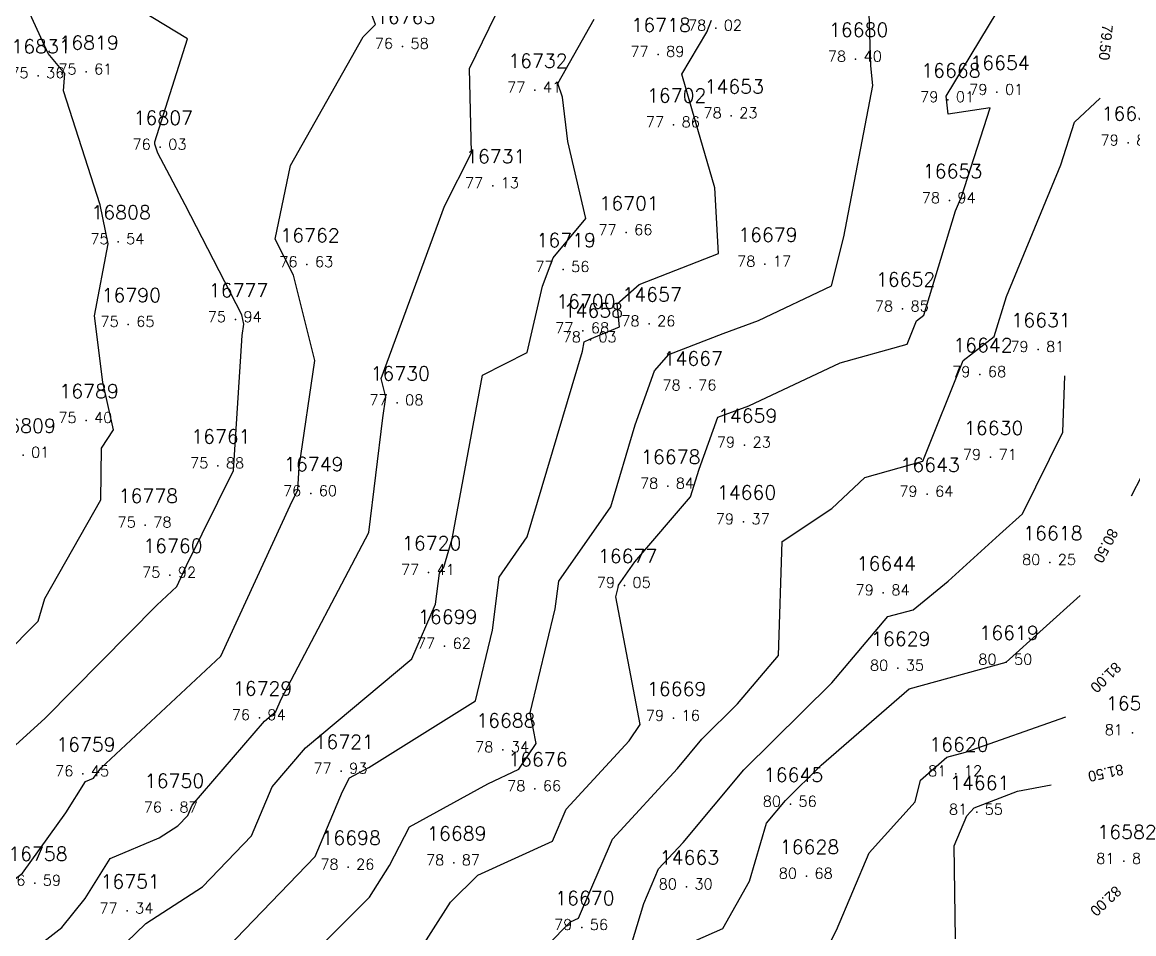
# Model space of a CAD drawing. Header units: millimetres. Extents: x 1412565 to 1412813, y 4931476 to 4931699.
# Drawn here: x 1412607.69 to 1412628.52, y 4931490.68 to 4931507.76 of the extents above; entities that cross this region are included whole.
import ezdxf
from ezdxf.enums import TextEntityAlignment as Align

# ---------------------------------------------------------------- set-up
doc = ezdxf.new("R2010")
doc.units = ezdxf.units.MM
for name, color, linetype in [('CIVIL', 50, 'Continuous'), ('CIVIL-DRAW', 80, 'Continuous'), ('CIVIL-NONAME', 130, 'Continuous'), ('CIVIL-TEXT', 240, 'Continuous'), ('CIVIL-Z', 50, 'Continuous'), ('Tcontours0', 7, 'Continuous'), ('Tcontours1', 7, 'Continuous'), ('Tcontours2', 7, 'Continuous')]:
    doc.layers.add(name, color=color, linetype=linetype)
doc.styles.add('CIVILCADMAIN', font='TXT.SHX')
doc.styles.add('MAVAT_HebTXT', font='hebtxt.shx')
doc.styles.get("Standard").update_dxf_attribs({"font": 'arial.ttf'})

# ---------------------------------------------------------------- blocks, each defined once
blk = doc.blocks.new('CIVIL-ZZ')
at = {"layer": 'CIVIL-DRAW'}
blk.add_point((0, 0), dxfattribs=at)
at = {"layer": 'CIVIL-NONAME'}
blk.add_attdef('NAME', text='', height=1.8, dxfattribs=at).set_placement((0, 2.1), align=Align.CENTER)
at = {"layer": 'CIVIL-TEXT', "flags": 8}
blk.add_attdef('TEXT', text='', height=2, dxfattribs=at).set_placement((0.2, -3.3), align=Align.CENTER)
at = {"layer": 'CIVIL-Z'}
blk.add_attdef('Z1', text='', height=1.6, dxfattribs=at).set_placement((-0.75, -0.225), align=Align.RIGHT)
blk.add_attdef('Z2', (0.75, -0.225), '', height=1.6, dxfattribs=at)

msp = doc.modelspace()

# ---------------------------------------------------------------- linework, layer by layer
at = {"layer": 'Tcontours0', "elevation": 80}
msp.add_lwpolyline([(1412619.049, 4931490.284), (1412619.345, 4931491.252), (1412619.62, 4931491.897), (1412620.077, 4931492.392), (1412621.214, 4931493.754), (1412622.865, 4931495.384), (1412623.915, 4931496.628), (1412624.388, 4931496.755), (1412625.048, 4931497.292), (1412626.007, 4931498.165), (1412626.436, 4931498.552), (1412627.195, 4931500.079), (1412627.234, 4931501.137)], dxfattribs=at)
at = {"layer": 'Tcontours1'}
for points, elevation in [([(1412607.078, 4931493.781), (1412608.126, 4931494.723), (1412610.214, 4931496.838), (1412610.592, 4931497.191), (1412610.771, 4931497.58), (1412611.65, 4931499.363), (1412611.818, 4931501.894), (1412611.849, 4931502.108), (1412611.807, 4931502.28), (1412610.75, 4931504.343), (1412610.232, 4931505.312), (1412610.177, 4931505.48), (1412610.181, 4931505.521), (1412610.789, 4931507.452), (1412608.871, 4931508.618)], 76), ([(1412615.036, 4931490.206), (1412615.719, 4931491.273), (1412616.232, 4931491.782), (1412617.632, 4931492.418), (1412617.889, 4931493.019), (1412619.068, 4931494.298), (1412619.276, 4931494.605), (1412618.819, 4931496.993), (1412618.862, 4931497.17), (1412618.868, 4931497.217), (1412619.173, 4931497.653), (1412620.219, 4931498.868), (1412620.381, 4931499.386), (1412620.731, 4931500.364), (1412621.312, 4931500.576), (1412623.022, 4931501.383), (1412624.277, 4931501.731), (1412624.452, 4931502.168), (1412624.587, 4931502.271), (1412625.184, 4931504.228), (1412625.293, 4931504.492), (1412625.833, 4931506.16), (1412625.044, 4931506.04), (1412625.012, 4931506.322), (1412625.01, 4931506.375), (1412626.269, 4931508.47)], 79), ([(1412607.457, 4931490.039), (1412608.438, 4931490.801), (1412608.876, 4931491.346), (1412609.343, 4931492.092), (1412610.26, 4931492.477), (1412610.61, 4931492.703), (1412610.8, 4931492.9), (1412610.88, 4931493.09), (1412612.233, 4931494.669), (1412612.446, 4931494.848), (1412612.545, 4931495.077), (1412614.191, 4931498.199), (1412614.45, 4931500.347), (1412614.507, 4931500.739), (1412614.42, 4931501.09), (1412615.605, 4931504.315), (1412616.111, 4931505.317), (1412616.075, 4931506.895), (1412616.688, 4931508.15)], 77), ([(1412611.536, 4931490.419), (1412613.181, 4931492.13), (1412613.698, 4931493.348), (1412613.827, 4931493.602), (1412614.187, 4931493.798), (1412616.185, 4931495.046), (1412616.506, 4931496.373), (1412616.63, 4931497.364), (1412617.158, 4931498.118), (1412618.193, 4931501.599), (1412618.226, 4931501.773), (1412618.328, 4931501.825), (1412618.884, 4931502.052), (1412618.842, 4931502.489), (1412619.254, 4931502.851), (1412620.743, 4931503.427), (1412620.672, 4931504.661), (1412620.309, 4931505.904), (1412620.053, 4931506.788), (1412620.524, 4931507.575), (1412620.608, 4931507.799)], 78), ([(1412622.497, 4931489.867), (1412622.953, 4931490.748), (1412623.563, 4931492.201), (1412624.426, 4931493.156), (1412624.526, 4931493.558), (1412625.02, 4931493.989), (1412625.372, 4931494.085), (1412627.25, 4931494.749)], 81)]:
    msp.add_lwpolyline(points, dxfattribs=dict(at, elevation=elevation))
at = {"layer": 'Tcontours2'}
for points, elevation in [([(1412607.345, 4931495.882), (1412607.992, 4931496.538), (1412608.118, 4931496.966), (1412609.167, 4931498.816), (1412609.182, 4931499.784), (1412609.405, 4931500.123), (1412609.206, 4931501.02), (1412609.048, 4931502.259), (1412609.306, 4931503.609), (1412609.157, 4931504.341), (1412608.469, 4931506.48), (1412608.494, 4931506.799), (1412608.177, 4931507.174), (1412606.941, 4931509.867)], 75.5), ([(1412612.434, 4931489.595), (1412614.201, 4931491.371), (1412614.579, 4931491.961), (1412614.949, 4931492.687), (1412616.422, 4931493.49), (1412617, 4931493.765), (1412617.324, 4931494.245), (1412617.214, 4931494.824), (1412617.684, 4931496.772), (1412617.749, 4931497.29), (1412618.725, 4931498.685), (1412619.181, 4931500.22), (1412619.544, 4931501.231), (1412619.81, 4931501.534), (1412620.827, 4931501.932), (1412621.492, 4931502.175), (1412622.862, 4931502.822), (1412623.093, 4931503.74), (1412623.636, 4931506.579), (1412623.594, 4931506.945), (1412623.519, 4931509.334)], 78.5), ([(1412606.414, 4931490.829), (1412607.7, 4931491.818), (1412608.509, 4931492.948), (1412608.877, 4931493.536), (1412609.028, 4931493.599), (1412609.168, 4931493.787), (1412611.415, 4931495.882), (1412612.712, 4931498.705), (1412612.858, 4931499.002), (1412612.886, 4931499.424), (1412613.178, 4931501.424), (1412612.778, 4931503.026), (1412612.434, 4931503.697), (1412612.723, 4931505.075), (1412614.086, 4931507.487), (1412614.316, 4931507.718), (1412614.236, 4931507.923)], 76.5), ([(1412606.558, 4931486.603), (1412607.773, 4931488.264), (1412608.604, 4931489.437), (1412609.057, 4931489.79), (1412609.641, 4931490.516), (1412610.009, 4931490.874), (1412611.073, 4931491.561), (1412611.99, 4931492.515), (1412612.38, 4931493.434), (1412613.005, 4931494.164), (1412614.998, 4931495.834), (1412615.439, 4931496.859), (1412615.511, 4931497.437), (1412615.592, 4931497.552), (1412615.75, 4931498.083), (1412616.32, 4931501.152), (1412617.156, 4931501.575), (1412617.441, 4931502.818), (1412617.646, 4931503.349), (1412618.255, 4931504.086), (1412617.916, 4931505.529), (1412617.82, 4931506.36), (1412617.733, 4931506.616), (1412618.414, 4931507.82)], 77.5), ([(1412617.528, 4931490.465), (1412617.971, 4931490.905), (1412618.121, 4931490.973), (1412618.755, 4931492.458), (1412619.972, 4931493.778), (1412620.432, 4931494.329), (1412621.1, 4931494.989), (1412621.865, 4931495.895), (1412621.935, 4931498.032), (1412622.866, 4931498.65), (1412623.482, 4931499.234), (1412624.568, 4931499.535), (1412625.326, 4931501.427), (1412625.91, 4931501.875), (1412626.139, 4931502.624), (1412627.154, 4931505.092), (1412627.412, 4931505.889), (1412627.894, 4931506.339)], 79.5), ([(1412628.481, 4931498.886), (1412629.256, 4931500.389)], 80.5), ([(1412620.297, 4931490.55), (1412620.826, 4931490.784), (1412621.324, 4931491.665), (1412621.64, 4931492.752), (1412621.996, 4931493.179), (1412622.664, 4931493.839), (1412624.312, 4931495.274), (1412626.13, 4931495.77), (1412627.519, 4931497.02)], 80.5), ([(1412625.185, 4931490.586), (1412625.16, 4931492.328), (1412625.397, 4931492.891), (1412625.535, 4931493.044), (1412626.348, 4931493.352), (1412626.974, 4931493.472)], 81.5)]:
    msp.add_lwpolyline(points, dxfattribs=dict(at, elevation=elevation))

# ---------------------------------------------------------------- block references
at = {"layer": 'CIVIL'}
ref = msp.add_blockref('CIVIL-ZZ', (1412620.69, 4931507.65, 78.02), dxfattribs=dict(at, xscale=0.2, yscale=0.2))
ref.add_attrib('Z2', '02', (1412620.84, 4931507.605), dxfattribs={"layer": 'CIVIL-Z', "height": 0.2, "style": 'CIVILCADMAIN'})
ref.add_attrib('Z1', '78', (1412620.17, 4931507.605), dxfattribs={"layer": 'CIVIL-Z', "height": 0.2, "style": 'CIVILCADMAIN'})
ref.add_attrib('NAME', '16703', (1412620.19, 4931508.07), dxfattribs={"layer": 'CIVIL-NONAME', "height": 0.26, "style": 'CIVILCADMAIN'})
ref = msp.add_blockref('CIVIL-ZZ', (1412614.82, 4931507.31, 76.58), dxfattribs=dict(at, xscale=0.2, yscale=0.2))
ref.add_attrib('Z2', '58', (1412614.97, 4931507.265), dxfattribs={"layer": 'CIVIL-Z', "height": 0.2, "style": 'CIVILCADMAIN'})
ref.add_attrib('Z1', '76', (1412614.3, 4931507.265), dxfattribs={"layer": 'CIVIL-Z', "height": 0.2, "style": 'CIVILCADMAIN'})
ref.add_attrib('NAME', '16763', (1412614.32, 4931507.73), dxfattribs={"layer": 'CIVIL-NONAME', "height": 0.26, "style": 'CIVILCADMAIN'})
ref = msp.add_blockref('CIVIL-ZZ', (1412619.61, 4931507.16, 77.89), dxfattribs=dict(at, xscale=0.2, yscale=0.2))
ref.add_attrib('Z2', '89', (1412619.76, 4931507.115), dxfattribs={"layer": 'CIVIL-Z', "height": 0.2, "style": 'CIVILCADMAIN'})
ref.add_attrib('Z1', '77', (1412619.09, 4931507.115), dxfattribs={"layer": 'CIVIL-Z', "height": 0.2, "style": 'CIVILCADMAIN'})
ref.add_attrib('NAME', '16718', (1412619.11, 4931507.58), dxfattribs={"layer": 'CIVIL-NONAME', "height": 0.26, "style": 'CIVILCADMAIN'})
ref = msp.add_blockref('CIVIL-ZZ', (1412623.31, 4931507.07, 78.4), dxfattribs=dict(at, xscale=0.2, yscale=0.2))
ref.add_attrib('Z2', '40', (1412623.46, 4931507.025), dxfattribs={"layer": 'CIVIL-Z', "height": 0.2, "style": 'CIVILCADMAIN'})
ref.add_attrib('Z1', '78', (1412622.79, 4931507.025), dxfattribs={"layer": 'CIVIL-Z', "height": 0.2, "style": 'CIVILCADMAIN'})
ref.add_attrib('NAME', '16680', (1412622.81, 4931507.49), dxfattribs={"layer": 'CIVIL-NONAME', "height": 0.26, "style": 'CIVILCADMAIN'})
ref = msp.add_blockref('CIVIL-ZZ', (1412608.89, 4931506.83, 75.61), dxfattribs=dict(at, xscale=0.2, yscale=0.2))
ref.add_attrib('Z2', '61', (1412609.04, 4931506.785), dxfattribs={"layer": 'CIVIL-Z', "height": 0.2, "style": 'CIVILCADMAIN'})
ref.add_attrib('Z1', '75', (1412608.37, 4931506.785), dxfattribs={"layer": 'CIVIL-Z', "height": 0.2, "style": 'CIVILCADMAIN'})
ref.add_attrib('NAME', '16819', (1412608.39, 4931507.25), dxfattribs={"layer": 'CIVIL-NONAME', "height": 0.26, "style": 'CIVILCADMAIN'})
ref = msp.add_blockref('CIVIL-ZZ', (1412607.99, 4931506.76, 75.36), dxfattribs=dict(at, xscale=0.2, yscale=0.2))
ref.add_attrib('Z2', '36', (1412608.14, 4931506.715), dxfattribs={"layer": 'CIVIL-Z', "height": 0.2, "style": 'CIVILCADMAIN'})
ref.add_attrib('Z1', '75', (1412607.47, 4931506.715), dxfattribs={"layer": 'CIVIL-Z', "height": 0.2, "style": 'CIVILCADMAIN'})
ref.add_attrib('NAME', '16831', (1412607.49, 4931507.18), dxfattribs={"layer": 'CIVIL-NONAME', "height": 0.26, "style": 'CIVILCADMAIN'})
ref = msp.add_blockref('CIVIL-ZZ', (1412617.3, 4931506.49, 77.41), dxfattribs=dict(at, xscale=0.2, yscale=0.2))
ref.add_attrib('Z2', '41', (1412617.45, 4931506.445), dxfattribs={"layer": 'CIVIL-Z', "height": 0.2, "style": 'CIVILCADMAIN'})
ref.add_attrib('Z1', '77', (1412616.78, 4931506.445), dxfattribs={"layer": 'CIVIL-Z', "height": 0.2, "style": 'CIVILCADMAIN'})
ref.add_attrib('NAME', '16732', (1412616.8, 4931506.91), dxfattribs={"layer": 'CIVIL-NONAME', "height": 0.26, "style": 'CIVILCADMAIN'})
ref = msp.add_blockref('CIVIL-ZZ', (1412625.96, 4931506.45, 79.01), dxfattribs=dict(at, xscale=0.2, yscale=0.2))
ref.add_attrib('Z2', '01', (1412626.11, 4931506.405), dxfattribs={"layer": 'CIVIL-Z', "height": 0.2, "style": 'CIVILCADMAIN'})
ref.add_attrib('Z1', '79', (1412625.44, 4931506.405), dxfattribs={"layer": 'CIVIL-Z', "height": 0.2, "style": 'CIVILCADMAIN'})
ref.add_attrib('NAME', '16654', (1412625.46, 4931506.87), dxfattribs={"layer": 'CIVIL-NONAME', "height": 0.26, "style": 'CIVILCADMAIN'})
ref = msp.add_blockref('CIVIL-ZZ', (1412625.04, 4931506.31, 79.01), dxfattribs=dict(at, xscale=0.2, yscale=0.2))
ref.add_attrib('Z2', '01', (1412625.19, 4931506.265), dxfattribs={"layer": 'CIVIL-Z', "height": 0.2, "style": 'CIVILCADMAIN'})
ref.add_attrib('Z1', '79', (1412624.52, 4931506.265), dxfattribs={"layer": 'CIVIL-Z', "height": 0.2, "style": 'CIVILCADMAIN'})
ref.add_attrib('NAME', '16668', (1412624.54, 4931506.73), dxfattribs={"layer": 'CIVIL-NONAME', "height": 0.26, "style": 'CIVILCADMAIN'})
ref = msp.add_blockref('CIVIL-ZZ', (1412620.98, 4931506.01, 78.23), dxfattribs=dict(at, xscale=0.2, yscale=0.2))
ref.add_attrib('Z2', '23', (1412621.13, 4931505.965), dxfattribs={"layer": 'CIVIL-Z', "height": 0.2, "style": 'CIVILCADMAIN'})
ref.add_attrib('Z1', '78', (1412620.46, 4931505.965), dxfattribs={"layer": 'CIVIL-Z', "height": 0.2, "style": 'CIVILCADMAIN'})
ref.add_attrib('NAME', '14653', (1412620.48, 4931506.43), dxfattribs={"layer": 'CIVIL-NONAME', "height": 0.26, "style": 'CIVILCADMAIN'})
ref = msp.add_blockref('CIVIL-ZZ', (1412619.9, 4931505.84, 77.86), dxfattribs=dict(at, xscale=0.2, yscale=0.2))
ref.add_attrib('Z2', '86', (1412620.05, 4931505.795), dxfattribs={"layer": 'CIVIL-Z', "height": 0.2, "style": 'CIVILCADMAIN'})
ref.add_attrib('Z1', '77', (1412619.38, 4931505.795), dxfattribs={"layer": 'CIVIL-Z', "height": 0.2, "style": 'CIVILCADMAIN'})
ref.add_attrib('NAME', '16702', (1412619.4, 4931506.26), dxfattribs={"layer": 'CIVIL-NONAME', "height": 0.26, "style": 'CIVILCADMAIN'})
ref = msp.add_blockref('CIVIL-ZZ', (1412610.28, 4931505.42, 76.03), dxfattribs=dict(at, xscale=0.2, yscale=0.2))
ref.add_attrib('Z2', '03', (1412610.43, 4931505.375), dxfattribs={"layer": 'CIVIL-Z', "height": 0.2, "style": 'CIVILCADMAIN'})
ref.add_attrib('Z1', '76', (1412609.76, 4931505.375), dxfattribs={"layer": 'CIVIL-Z', "height": 0.2, "style": 'CIVILCADMAIN'})
ref.add_attrib('NAME', '16807', (1412609.78, 4931505.84), dxfattribs={"layer": 'CIVIL-NONAME', "height": 0.26, "style": 'CIVILCADMAIN'})
ref = msp.add_blockref('CIVIL-ZZ', (1412628.42, 4931505.5, 79.84), dxfattribs=dict(at, xscale=0.2, yscale=0.2))
ref.add_attrib('Z2', '84', (1412628.57, 4931505.455), dxfattribs={"layer": 'CIVIL-Z', "height": 0.2, "style": 'CIVILCADMAIN'})
ref.add_attrib('Z1', '79', (1412627.9, 4931505.455), dxfattribs={"layer": 'CIVIL-Z', "height": 0.2, "style": 'CIVILCADMAIN'})
ref.add_attrib('NAME', '16632', (1412627.92, 4931505.92), dxfattribs={"layer": 'CIVIL-NONAME', "height": 0.26, "style": 'CIVILCADMAIN'})
ref = msp.add_blockref('CIVIL-ZZ', (1412616.51, 4931504.7, 77.13), dxfattribs=dict(at, xscale=0.2, yscale=0.2))
ref.add_attrib('Z2', '13', (1412616.66, 4931504.655), dxfattribs={"layer": 'CIVIL-Z', "height": 0.2, "style": 'CIVILCADMAIN'})
ref.add_attrib('Z1', '77', (1412615.99, 4931504.655), dxfattribs={"layer": 'CIVIL-Z', "height": 0.2, "style": 'CIVILCADMAIN'})
ref.add_attrib('NAME', '16731', (1412616.01, 4931505.12), dxfattribs={"layer": 'CIVIL-NONAME', "height": 0.26, "style": 'CIVILCADMAIN'})
ref = msp.add_blockref('CIVIL-ZZ', (1412625.07, 4931504.42, 78.94), dxfattribs=dict(at, xscale=0.2, yscale=0.2))
ref.add_attrib('Z2', '94', (1412625.22, 4931504.375), dxfattribs={"layer": 'CIVIL-Z', "height": 0.2, "style": 'CIVILCADMAIN'})
ref.add_attrib('Z1', '78', (1412624.55, 4931504.375), dxfattribs={"layer": 'CIVIL-Z', "height": 0.2, "style": 'CIVILCADMAIN'})
ref.add_attrib('NAME', '16653', (1412624.57, 4931504.84), dxfattribs={"layer": 'CIVIL-NONAME', "height": 0.26, "style": 'CIVILCADMAIN'})
ref = msp.add_blockref('CIVIL-ZZ', (1412619.01, 4931503.82, 77.66), dxfattribs=dict(at, xscale=0.2, yscale=0.2))
ref.add_attrib('Z2', '66', (1412619.16, 4931503.775), dxfattribs={"layer": 'CIVIL-Z', "height": 0.2, "style": 'CIVILCADMAIN'})
ref.add_attrib('Z1', '77', (1412618.49, 4931503.775), dxfattribs={"layer": 'CIVIL-Z', "height": 0.2, "style": 'CIVILCADMAIN'})
ref.add_attrib('NAME', '16701', (1412618.51, 4931504.24), dxfattribs={"layer": 'CIVIL-NONAME', "height": 0.26, "style": 'CIVILCADMAIN'})
ref = msp.add_blockref('CIVIL-ZZ', (1412609.49, 4931503.65, 75.54), dxfattribs=dict(at, xscale=0.2, yscale=0.2))
ref.add_attrib('Z2', '54', (1412609.64, 4931503.605), dxfattribs={"layer": 'CIVIL-Z', "height": 0.2, "style": 'CIVILCADMAIN'})
ref.add_attrib('Z1', '75', (1412608.97, 4931503.605), dxfattribs={"layer": 'CIVIL-Z', "height": 0.2, "style": 'CIVILCADMAIN'})
ref.add_attrib('NAME', '16808', (1412608.99, 4931504.07), dxfattribs={"layer": 'CIVIL-NONAME', "height": 0.26, "style": 'CIVILCADMAIN'})
ref = msp.add_blockref('CIVIL-ZZ', (1412613.03, 4931503.22, 76.63), dxfattribs=dict(at, xscale=0.2, yscale=0.2))
ref.add_attrib('Z2', '63', (1412613.18, 4931503.175), dxfattribs={"layer": 'CIVIL-Z', "height": 0.2, "style": 'CIVILCADMAIN'})
ref.add_attrib('Z1', '76', (1412612.51, 4931503.175), dxfattribs={"layer": 'CIVIL-Z', "height": 0.2, "style": 'CIVILCADMAIN'})
ref.add_attrib('NAME', '16762', (1412612.53, 4931503.64), dxfattribs={"layer": 'CIVIL-NONAME', "height": 0.26, "style": 'CIVILCADMAIN'})
ref = msp.add_blockref('CIVIL-ZZ', (1412617.83, 4931503.13, 77.56), dxfattribs=dict(at, xscale=0.2, yscale=0.2))
ref.add_attrib('Z2', '56', (1412617.98, 4931503.085), dxfattribs={"layer": 'CIVIL-Z', "height": 0.2, "style": 'CIVILCADMAIN'})
ref.add_attrib('Z1', '77', (1412617.31, 4931503.085), dxfattribs={"layer": 'CIVIL-Z', "height": 0.2, "style": 'CIVILCADMAIN'})
ref.add_attrib('NAME', '16719', (1412617.33, 4931503.55), dxfattribs={"layer": 'CIVIL-NONAME', "height": 0.26, "style": 'CIVILCADMAIN'})
ref = msp.add_blockref('CIVIL-ZZ', (1412621.61, 4931503.23, 78.17), dxfattribs=dict(at, xscale=0.2, yscale=0.2))
ref.add_attrib('Z2', '17', (1412621.76, 4931503.185), dxfattribs={"layer": 'CIVIL-Z', "height": 0.2, "style": 'CIVILCADMAIN'})
ref.add_attrib('Z1', '78', (1412621.09, 4931503.185), dxfattribs={"layer": 'CIVIL-Z', "height": 0.2, "style": 'CIVILCADMAIN'})
ref.add_attrib('NAME', '16679', (1412621.11, 4931503.65), dxfattribs={"layer": 'CIVIL-NONAME', "height": 0.26, "style": 'CIVILCADMAIN'})
ref = msp.add_blockref('CIVIL-ZZ', (1412624.19, 4931502.39, 78.85), dxfattribs=dict(at, xscale=0.2, yscale=0.2))
ref.add_attrib('Z2', '85', (1412624.34, 4931502.345), dxfattribs={"layer": 'CIVIL-Z', "height": 0.2, "style": 'CIVILCADMAIN'})
ref.add_attrib('Z1', '78', (1412623.67, 4931502.345), dxfattribs={"layer": 'CIVIL-Z', "height": 0.2, "style": 'CIVILCADMAIN'})
ref.add_attrib('NAME', '16652', (1412623.69, 4931502.81), dxfattribs={"layer": 'CIVIL-NONAME', "height": 0.26, "style": 'CIVILCADMAIN'})
ref = msp.add_blockref('CIVIL-ZZ', (1412609.68, 4931502.1, 75.65), dxfattribs=dict(at, xscale=0.2, yscale=0.2))
ref.add_attrib('Z2', '65', (1412609.83, 4931502.055), dxfattribs={"layer": 'CIVIL-Z', "height": 0.2, "style": 'CIVILCADMAIN'})
ref.add_attrib('Z1', '75', (1412609.16, 4931502.055), dxfattribs={"layer": 'CIVIL-Z', "height": 0.2, "style": 'CIVILCADMAIN'})
ref.add_attrib('NAME', '16790', (1412609.18, 4931502.52), dxfattribs={"layer": 'CIVIL-NONAME', "height": 0.26, "style": 'CIVILCADMAIN'})
ref = msp.add_blockref('CIVIL-ZZ', (1412611.69, 4931502.19, 75.94), dxfattribs=dict(at, xscale=0.2, yscale=0.2))
ref.add_attrib('Z2', '94', (1412611.84, 4931502.145), dxfattribs={"layer": 'CIVIL-Z', "height": 0.2, "style": 'CIVILCADMAIN'})
ref.add_attrib('Z1', '75', (1412611.17, 4931502.145), dxfattribs={"layer": 'CIVIL-Z', "height": 0.2, "style": 'CIVILCADMAIN'})
ref.add_attrib('NAME', '16777', (1412611.19, 4931502.61), dxfattribs={"layer": 'CIVIL-NONAME', "height": 0.26, "style": 'CIVILCADMAIN'})
ref = msp.add_blockref('CIVIL-ZZ', (1412619.44, 4931502.11, 78.26), dxfattribs=dict(at, xscale=0.2, yscale=0.2))
ref.add_attrib('Z2', '26', (1412619.59, 4931502.065), dxfattribs={"layer": 'CIVIL-Z', "height": 0.2, "style": 'CIVILCADMAIN'})
ref.add_attrib('Z1', '78', (1412618.92, 4931502.065), dxfattribs={"layer": 'CIVIL-Z', "height": 0.2, "style": 'CIVILCADMAIN'})
ref.add_attrib('NAME', '14657', (1412618.94, 4931502.53), dxfattribs={"layer": 'CIVIL-NONAME', "height": 0.26, "style": 'CIVILCADMAIN'})
ref = msp.add_blockref('CIVIL-ZZ', (1412618.2, 4931501.98, 77.68), dxfattribs=dict(at, xscale=0.2, yscale=0.2))
ref.add_attrib('Z2', '68', (1412618.35, 4931501.935), dxfattribs={"layer": 'CIVIL-Z', "height": 0.2, "style": 'CIVILCADMAIN'})
ref.add_attrib('Z1', '77', (1412617.68, 4931501.935), dxfattribs={"layer": 'CIVIL-Z', "height": 0.2, "style": 'CIVILCADMAIN'})
ref.add_attrib('NAME', '16700', (1412617.7, 4931502.4), dxfattribs={"layer": 'CIVIL-NONAME', "height": 0.26, "style": 'CIVILCADMAIN'})
ref = msp.add_blockref('CIVIL-ZZ', (1412618.34, 4931501.81, 78.03), dxfattribs=dict(at, xscale=0.2, yscale=0.2))
ref.add_attrib('Z2', '03', (1412618.49, 4931501.765), dxfattribs={"layer": 'CIVIL-Z', "height": 0.2, "style": 'CIVILCADMAIN'})
ref.add_attrib('Z1', '78', (1412617.82, 4931501.765), dxfattribs={"layer": 'CIVIL-Z', "height": 0.2, "style": 'CIVILCADMAIN'})
ref.add_attrib('NAME', '14658', (1412617.84, 4931502.23), dxfattribs={"layer": 'CIVIL-NONAME', "height": 0.26, "style": 'CIVILCADMAIN'})
ref = msp.add_blockref('CIVIL-ZZ', (1412626.73, 4931501.63, 79.81), dxfattribs=dict(at, xscale=0.2, yscale=0.2))
ref.add_attrib('Z2', '81', (1412626.88, 4931501.585), dxfattribs={"layer": 'CIVIL-Z', "height": 0.2, "style": 'CIVILCADMAIN'})
ref.add_attrib('Z1', '79', (1412626.21, 4931501.585), dxfattribs={"layer": 'CIVIL-Z', "height": 0.2, "style": 'CIVILCADMAIN'})
ref.add_attrib('NAME', '16631', (1412626.23, 4931502.05), dxfattribs={"layer": 'CIVIL-NONAME', "height": 0.26, "style": 'CIVILCADMAIN'})
ref = msp.add_blockref('CIVIL-ZZ', (1412625.64, 4931501.16, 79.68), dxfattribs=dict(at, xscale=0.2, yscale=0.2))
ref.add_attrib('Z2', '68', (1412625.79, 4931501.115), dxfattribs={"layer": 'CIVIL-Z', "height": 0.2, "style": 'CIVILCADMAIN'})
ref.add_attrib('Z1', '79', (1412625.12, 4931501.115), dxfattribs={"layer": 'CIVIL-Z', "height": 0.2, "style": 'CIVILCADMAIN'})
ref.add_attrib('NAME', '16642', (1412625.14, 4931501.58), dxfattribs={"layer": 'CIVIL-NONAME', "height": 0.26, "style": 'CIVILCADMAIN'})
ref = msp.add_blockref('CIVIL-ZZ', (1412620.21, 4931500.91, 78.76), dxfattribs=dict(at, xscale=0.2, yscale=0.2))
ref.add_attrib('Z2', '76', (1412620.36, 4931500.865), dxfattribs={"layer": 'CIVIL-Z', "height": 0.2, "style": 'CIVILCADMAIN'})
ref.add_attrib('Z1', '78', (1412619.69, 4931500.865), dxfattribs={"layer": 'CIVIL-Z', "height": 0.2, "style": 'CIVILCADMAIN'})
ref.add_attrib('NAME', '14667', (1412619.71, 4931501.33), dxfattribs={"layer": 'CIVIL-NONAME', "height": 0.26, "style": 'CIVILCADMAIN'})
ref = msp.add_blockref('CIVIL-ZZ', (1412614.72, 4931500.63, 77.08), dxfattribs=dict(at, xscale=0.2, yscale=0.2))
ref.add_attrib('Z2', '08', (1412614.87, 4931500.585), dxfattribs={"layer": 'CIVIL-Z', "height": 0.2, "style": 'CIVILCADMAIN'})
ref.add_attrib('Z1', '77', (1412614.2, 4931500.585), dxfattribs={"layer": 'CIVIL-Z', "height": 0.2, "style": 'CIVILCADMAIN'})
ref.add_attrib('NAME', '16730', (1412614.22, 4931501.05), dxfattribs={"layer": 'CIVIL-NONAME', "height": 0.26, "style": 'CIVILCADMAIN'})
ref = msp.add_blockref('CIVIL-ZZ', (1412608.89, 4931500.3, 75.4), dxfattribs=dict(at, xscale=0.2, yscale=0.2))
ref.add_attrib('Z2', '40', (1412609.04, 4931500.255), dxfattribs={"layer": 'CIVIL-Z', "height": 0.2, "style": 'CIVILCADMAIN'})
ref.add_attrib('Z1', '75', (1412608.37, 4931500.255), dxfattribs={"layer": 'CIVIL-Z', "height": 0.2, "style": 'CIVILCADMAIN'})
ref.add_attrib('NAME', '16789', (1412608.39, 4931500.72), dxfattribs={"layer": 'CIVIL-NONAME', "height": 0.26, "style": 'CIVILCADMAIN'})
ref = msp.add_blockref('CIVIL-ZZ', (1412621.23, 4931499.84, 79.23), dxfattribs=dict(at, xscale=0.2, yscale=0.2))
ref.add_attrib('Z2', '23', (1412621.38, 4931499.795), dxfattribs={"layer": 'CIVIL-Z', "height": 0.2, "style": 'CIVILCADMAIN'})
ref.add_attrib('Z1', '79', (1412620.71, 4931499.795), dxfattribs={"layer": 'CIVIL-Z', "height": 0.2, "style": 'CIVILCADMAIN'})
ref.add_attrib('NAME', '14659', (1412620.73, 4931500.26), dxfattribs={"layer": 'CIVIL-NONAME', "height": 0.26, "style": 'CIVILCADMAIN'})
ref = msp.add_blockref('CIVIL-ZZ', (1412607.71, 4931499.65, 75.01), dxfattribs=dict(at, xscale=0.2, yscale=0.2))
ref.add_attrib('Z2', '01', (1412607.86, 4931499.605), dxfattribs={"layer": 'CIVIL-Z', "height": 0.2, "style": 'CIVILCADMAIN'})
ref.add_attrib('Z1', '75', (1412607.19, 4931499.605), dxfattribs={"layer": 'CIVIL-Z', "height": 0.2, "style": 'CIVILCADMAIN'})
ref.add_attrib('NAME', '16809', (1412607.21, 4931500.07), dxfattribs={"layer": 'CIVIL-NONAME', "height": 0.26, "style": 'CIVILCADMAIN'})
ref = msp.add_blockref('CIVIL-ZZ', (1412625.84, 4931499.61, 79.71), dxfattribs=dict(at, xscale=0.2, yscale=0.2))
ref.add_attrib('Z2', '71', (1412625.99, 4931499.565), dxfattribs={"layer": 'CIVIL-Z', "height": 0.2, "style": 'CIVILCADMAIN'})
ref.add_attrib('Z1', '79', (1412625.32, 4931499.565), dxfattribs={"layer": 'CIVIL-Z', "height": 0.2, "style": 'CIVILCADMAIN'})
ref.add_attrib('NAME', '16630', (1412625.34, 4931500.03), dxfattribs={"layer": 'CIVIL-NONAME', "height": 0.26, "style": 'CIVILCADMAIN'})
ref = msp.add_blockref('CIVIL-ZZ', (1412611.36, 4931499.45, 75.88), dxfattribs=dict(at, xscale=0.2, yscale=0.2))
ref.add_attrib('Z2', '88', (1412611.51, 4931499.405), dxfattribs={"layer": 'CIVIL-Z', "height": 0.2, "style": 'CIVILCADMAIN'})
ref.add_attrib('Z1', '75', (1412610.84, 4931499.405), dxfattribs={"layer": 'CIVIL-Z', "height": 0.2, "style": 'CIVILCADMAIN'})
ref.add_attrib('NAME', '16761', (1412610.86, 4931499.87), dxfattribs={"layer": 'CIVIL-NONAME', "height": 0.26, "style": 'CIVILCADMAIN'})
ref = msp.add_blockref('CIVIL-ZZ', (1412613.1, 4931498.93, 76.6), dxfattribs=dict(at, xscale=0.2, yscale=0.2))
ref.add_attrib('Z2', '60', (1412613.25, 4931498.885), dxfattribs={"layer": 'CIVIL-Z', "height": 0.2, "style": 'CIVILCADMAIN'})
ref.add_attrib('Z1', '76', (1412612.58, 4931498.885), dxfattribs={"layer": 'CIVIL-Z', "height": 0.2, "style": 'CIVILCADMAIN'})
ref.add_attrib('NAME', '16749', (1412612.6, 4931499.35), dxfattribs={"layer": 'CIVIL-NONAME', "height": 0.26, "style": 'CIVILCADMAIN'})
ref = msp.add_blockref('CIVIL-ZZ', (1412619.79, 4931499.07, 78.84), dxfattribs=dict(at, xscale=0.2, yscale=0.2))
ref.add_attrib('Z2', '84', (1412619.94, 4931499.025), dxfattribs={"layer": 'CIVIL-Z', "height": 0.2, "style": 'CIVILCADMAIN'})
ref.add_attrib('Z1', '78', (1412619.27, 4931499.025), dxfattribs={"layer": 'CIVIL-Z', "height": 0.2, "style": 'CIVILCADMAIN'})
ref.add_attrib('NAME', '16678', (1412619.29, 4931499.49), dxfattribs={"layer": 'CIVIL-NONAME', "height": 0.26, "style": 'CIVILCADMAIN'})
ref = msp.add_blockref('CIVIL-ZZ', (1412624.65, 4931498.92, 79.64), dxfattribs=dict(at, xscale=0.2, yscale=0.2))
ref.add_attrib('Z2', '64', (1412624.8, 4931498.875), dxfattribs={"layer": 'CIVIL-Z', "height": 0.2, "style": 'CIVILCADMAIN'})
ref.add_attrib('Z1', '79', (1412624.13, 4931498.875), dxfattribs={"layer": 'CIVIL-Z', "height": 0.2, "style": 'CIVILCADMAIN'})
ref.add_attrib('NAME', '16643', (1412624.15, 4931499.34), dxfattribs={"layer": 'CIVIL-NONAME', "height": 0.26, "style": 'CIVILCADMAIN'})
ref = msp.add_blockref('CIVIL-ZZ', (1412610, 4931498.34, 75.78), dxfattribs=dict(at, xscale=0.2, yscale=0.2))
ref.add_attrib('Z2', '78', (1412610.15, 4931498.295), dxfattribs={"layer": 'CIVIL-Z', "height": 0.2, "style": 'CIVILCADMAIN'})
ref.add_attrib('Z1', '75', (1412609.48, 4931498.295), dxfattribs={"layer": 'CIVIL-Z', "height": 0.2, "style": 'CIVILCADMAIN'})
ref.add_attrib('NAME', '16778', (1412609.5, 4931498.76), dxfattribs={"layer": 'CIVIL-NONAME', "height": 0.26, "style": 'CIVILCADMAIN'})
ref = msp.add_blockref('CIVIL-ZZ', (1412621.21, 4931498.4, 79.37), dxfattribs=dict(at, xscale=0.2, yscale=0.2))
ref.add_attrib('Z2', '37', (1412621.36, 4931498.355), dxfattribs={"layer": 'CIVIL-Z', "height": 0.2, "style": 'CIVILCADMAIN'})
ref.add_attrib('Z1', '79', (1412620.69, 4931498.355), dxfattribs={"layer": 'CIVIL-Z', "height": 0.2, "style": 'CIVILCADMAIN'})
ref.add_attrib('NAME', '14660', (1412620.71, 4931498.82), dxfattribs={"layer": 'CIVIL-NONAME', "height": 0.26, "style": 'CIVILCADMAIN'})
ref = msp.add_blockref('CIVIL-ZZ', (1412626.95, 4931497.64, 80.25), dxfattribs=dict(at, xscale=0.2, yscale=0.2))
ref.add_attrib('Z2', '25', (1412627.1, 4931497.595), dxfattribs={"layer": 'CIVIL-Z', "height": 0.2, "style": 'CIVILCADMAIN'})
ref.add_attrib('Z1', '80', (1412626.43, 4931497.595), dxfattribs={"layer": 'CIVIL-Z', "height": 0.2, "style": 'CIVILCADMAIN'})
ref.add_attrib('NAME', '16618', (1412626.45, 4931498.06), dxfattribs={"layer": 'CIVIL-NONAME', "height": 0.26, "style": 'CIVILCADMAIN'})
ref = msp.add_blockref('CIVIL-ZZ', (1412615.31, 4931497.45, 77.41), dxfattribs=dict(at, xscale=0.2, yscale=0.2))
ref.add_attrib('Z2', '41', (1412615.46, 4931497.405), dxfattribs={"layer": 'CIVIL-Z', "height": 0.2, "style": 'CIVILCADMAIN'})
ref.add_attrib('Z1', '77', (1412614.79, 4931497.405), dxfattribs={"layer": 'CIVIL-Z', "height": 0.2, "style": 'CIVILCADMAIN'})
ref.add_attrib('NAME', '16720', (1412614.81, 4931497.87), dxfattribs={"layer": 'CIVIL-NONAME', "height": 0.26, "style": 'CIVILCADMAIN'})
ref = msp.add_blockref('CIVIL-ZZ', (1412610.46, 4931497.4, 75.92), dxfattribs=dict(at, xscale=0.2, yscale=0.2))
ref.add_attrib('Z2', '92', (1412610.61, 4931497.355), dxfattribs={"layer": 'CIVIL-Z', "height": 0.2, "style": 'CIVILCADMAIN'})
ref.add_attrib('Z1', '75', (1412609.94, 4931497.355), dxfattribs={"layer": 'CIVIL-Z', "height": 0.2, "style": 'CIVILCADMAIN'})
ref.add_attrib('NAME', '16760', (1412609.96, 4931497.82), dxfattribs={"layer": 'CIVIL-NONAME', "height": 0.26, "style": 'CIVILCADMAIN'})
ref = msp.add_blockref('CIVIL-ZZ', (1412618.98, 4931497.21, 79.05), dxfattribs=dict(at, xscale=0.2, yscale=0.2))
ref.add_attrib('Z2', '05', (1412619.13, 4931497.165), dxfattribs={"layer": 'CIVIL-Z', "height": 0.2, "style": 'CIVILCADMAIN'})
ref.add_attrib('Z1', '79', (1412618.46, 4931497.165), dxfattribs={"layer": 'CIVIL-Z', "height": 0.2, "style": 'CIVILCADMAIN'})
ref.add_attrib('NAME', '16677', (1412618.48, 4931497.63), dxfattribs={"layer": 'CIVIL-NONAME', "height": 0.26, "style": 'CIVILCADMAIN'})
ref = msp.add_blockref('CIVIL-ZZ', (1412623.83, 4931497.07, 79.84), dxfattribs=dict(at, xscale=0.2, yscale=0.2))
ref.add_attrib('Z2', '84', (1412623.98, 4931497.025), dxfattribs={"layer": 'CIVIL-Z', "height": 0.2, "style": 'CIVILCADMAIN'})
ref.add_attrib('Z1', '79', (1412623.31, 4931497.025), dxfattribs={"layer": 'CIVIL-Z', "height": 0.2, "style": 'CIVILCADMAIN'})
ref.add_attrib('NAME', '16644', (1412623.33, 4931497.49), dxfattribs={"layer": 'CIVIL-NONAME', "height": 0.26, "style": 'CIVILCADMAIN'})
ref = msp.add_blockref('CIVIL-ZZ', (1412615.61, 4931496.07, 77.62), dxfattribs=dict(at, xscale=0.2, yscale=0.2))
ref.add_attrib('Z2', '62', (1412615.76, 4931496.025), dxfattribs={"layer": 'CIVIL-Z', "height": 0.2, "style": 'CIVILCADMAIN'})
ref.add_attrib('Z1', '77', (1412615.09, 4931496.025), dxfattribs={"layer": 'CIVIL-Z', "height": 0.2, "style": 'CIVILCADMAIN'})
ref.add_attrib('NAME', '16699', (1412615.11, 4931496.49), dxfattribs={"layer": 'CIVIL-NONAME', "height": 0.26, "style": 'CIVILCADMAIN'})
ref = msp.add_blockref('CIVIL-ZZ', (1412626.13, 4931495.77, 80.5), dxfattribs=dict(at, xscale=0.2, yscale=0.2))
ref.add_attrib('Z2', '50', (1412626.28, 4931495.725), dxfattribs={"layer": 'CIVIL-Z', "height": 0.2, "style": 'CIVILCADMAIN'})
ref.add_attrib('Z1', '80', (1412625.61, 4931495.725), dxfattribs={"layer": 'CIVIL-Z', "height": 0.2, "style": 'CIVILCADMAIN'})
ref.add_attrib('NAME', '16619', (1412625.63, 4931496.19), dxfattribs={"layer": 'CIVIL-NONAME', "height": 0.26, "style": 'CIVILCADMAIN'})
ref = msp.add_blockref('CIVIL-ZZ', (1412624.1, 4931495.66, 80.35), dxfattribs=dict(at, xscale=0.2, yscale=0.2))
ref.add_attrib('Z2', '35', (1412624.25, 4931495.615), dxfattribs={"layer": 'CIVIL-Z', "height": 0.2, "style": 'CIVILCADMAIN'})
ref.add_attrib('Z1', '80', (1412623.58, 4931495.615), dxfattribs={"layer": 'CIVIL-Z', "height": 0.2, "style": 'CIVILCADMAIN'})
ref.add_attrib('NAME', '16629', (1412623.6, 4931496.08), dxfattribs={"layer": 'CIVIL-NONAME', "height": 0.26, "style": 'CIVILCADMAIN'})
ref = msp.add_blockref('CIVIL-ZZ', (1412612.14, 4931494.73, 76.94), dxfattribs=dict(at, xscale=0.2, yscale=0.2))
ref.add_attrib('Z2', '94', (1412612.29, 4931494.685), dxfattribs={"layer": 'CIVIL-Z', "height": 0.2, "style": 'CIVILCADMAIN'})
ref.add_attrib('Z1', '76', (1412611.62, 4931494.685), dxfattribs={"layer": 'CIVIL-Z', "height": 0.2, "style": 'CIVILCADMAIN'})
ref.add_attrib('NAME', '16729', (1412611.64, 4931495.15), dxfattribs={"layer": 'CIVIL-NONAME', "height": 0.26, "style": 'CIVILCADMAIN'})
ref = msp.add_blockref('CIVIL-ZZ', (1412619.9, 4931494.72, 79.16), dxfattribs=dict(at, xscale=0.2, yscale=0.2))
ref.add_attrib('Z2', '16', (1412620.05, 4931494.675), dxfattribs={"layer": 'CIVIL-Z', "height": 0.2, "style": 'CIVILCADMAIN'})
ref.add_attrib('Z1', '79', (1412619.38, 4931494.675), dxfattribs={"layer": 'CIVIL-Z', "height": 0.2, "style": 'CIVILCADMAIN'})
ref.add_attrib('NAME', '16669', (1412619.4, 4931495.14), dxfattribs={"layer": 'CIVIL-NONAME', "height": 0.26, "style": 'CIVILCADMAIN'})
ref = msp.add_blockref('CIVIL-ZZ', (1412628.5, 4931494.45, 81.36), dxfattribs=dict(at, xscale=0.2, yscale=0.2))
ref.add_attrib('Z2', '36', (1412628.65, 4931494.405), dxfattribs={"layer": 'CIVIL-Z', "height": 0.2, "style": 'CIVILCADMAIN'})
ref.add_attrib('Z1', '81', (1412627.98, 4931494.405), dxfattribs={"layer": 'CIVIL-Z', "height": 0.2, "style": 'CIVILCADMAIN'})
ref.add_attrib('NAME', '16594', (1412628, 4931494.87), dxfattribs={"layer": 'CIVIL-NONAME', "height": 0.26, "style": 'CIVILCADMAIN'})
ref = msp.add_blockref('CIVIL-ZZ', (1412616.7, 4931494.13, 78.34), dxfattribs=dict(at, xscale=0.2, yscale=0.2))
ref.add_attrib('Z2', '34', (1412616.85, 4931494.085), dxfattribs={"layer": 'CIVIL-Z', "height": 0.2, "style": 'CIVILCADMAIN'})
ref.add_attrib('Z1', '78', (1412616.18, 4931494.085), dxfattribs={"layer": 'CIVIL-Z', "height": 0.2, "style": 'CIVILCADMAIN'})
ref.add_attrib('NAME', '16688', (1412616.2, 4931494.55), dxfattribs={"layer": 'CIVIL-NONAME', "height": 0.26, "style": 'CIVILCADMAIN'})
ref = msp.add_blockref('CIVIL-ZZ', (1412608.83, 4931493.68, 76.45), dxfattribs=dict(at, xscale=0.2, yscale=0.2))
ref.add_attrib('Z2', '45', (1412608.98, 4931493.635), dxfattribs={"layer": 'CIVIL-Z', "height": 0.2, "style": 'CIVILCADMAIN'})
ref.add_attrib('Z1', '76', (1412608.31, 4931493.635), dxfattribs={"layer": 'CIVIL-Z', "height": 0.2, "style": 'CIVILCADMAIN'})
ref.add_attrib('NAME', '16759', (1412608.33, 4931494.1), dxfattribs={"layer": 'CIVIL-NONAME', "height": 0.26, "style": 'CIVILCADMAIN'})
ref = msp.add_blockref('CIVIL-ZZ', (1412613.67, 4931493.73, 77.93), dxfattribs=dict(at, xscale=0.2, yscale=0.2))
ref.add_attrib('Z2', '93', (1412613.82, 4931493.685), dxfattribs={"layer": 'CIVIL-Z', "height": 0.2, "style": 'CIVILCADMAIN'})
ref.add_attrib('Z1', '77', (1412613.15, 4931493.685), dxfattribs={"layer": 'CIVIL-Z', "height": 0.2, "style": 'CIVILCADMAIN'})
ref.add_attrib('NAME', '16721', (1412613.17, 4931494.15), dxfattribs={"layer": 'CIVIL-NONAME', "height": 0.26, "style": 'CIVILCADMAIN'})
ref = msp.add_blockref('CIVIL-ZZ', (1412625.19, 4931493.68, 81.12), dxfattribs=dict(at, xscale=0.2, yscale=0.2))
ref.add_attrib('Z2', '12', (1412625.34, 4931493.635), dxfattribs={"layer": 'CIVIL-Z', "height": 0.2, "style": 'CIVILCADMAIN'})
ref.add_attrib('Z1', '81', (1412624.67, 4931493.635), dxfattribs={"layer": 'CIVIL-Z', "height": 0.2, "style": 'CIVILCADMAIN'})
ref.add_attrib('NAME', '16620', (1412624.69, 4931494.1), dxfattribs={"layer": 'CIVIL-NONAME', "height": 0.26, "style": 'CIVILCADMAIN'})
ref = msp.add_blockref('CIVIL-ZZ', (1412617.3, 4931493.4, 78.66), dxfattribs=dict(at, xscale=0.2, yscale=0.2))
ref.add_attrib('Z2', '66', (1412617.45, 4931493.355), dxfattribs={"layer": 'CIVIL-Z', "height": 0.2, "style": 'CIVILCADMAIN'})
ref.add_attrib('Z1', '78', (1412616.78, 4931493.355), dxfattribs={"layer": 'CIVIL-Z', "height": 0.2, "style": 'CIVILCADMAIN'})
ref.add_attrib('NAME', '16676', (1412616.8, 4931493.82), dxfattribs={"layer": 'CIVIL-NONAME', "height": 0.26, "style": 'CIVILCADMAIN'})
ref = msp.add_blockref('CIVIL-ZZ', (1412622.09, 4931493.11, 80.56), dxfattribs=dict(at, xscale=0.2, yscale=0.2))
ref.add_attrib('Z2', '56', (1412622.24, 4931493.065), dxfattribs={"layer": 'CIVIL-Z', "height": 0.2, "style": 'CIVILCADMAIN'})
ref.add_attrib('Z1', '80', (1412621.57, 4931493.065), dxfattribs={"layer": 'CIVIL-Z', "height": 0.2, "style": 'CIVILCADMAIN'})
ref.add_attrib('NAME', '16645', (1412621.59, 4931493.53), dxfattribs={"layer": 'CIVIL-NONAME', "height": 0.26, "style": 'CIVILCADMAIN'})
ref = msp.add_blockref('CIVIL-ZZ', (1412610.49, 4931493, 76.87), dxfattribs=dict(at, xscale=0.2, yscale=0.2))
ref.add_attrib('Z2', '87', (1412610.64, 4931492.955), dxfattribs={"layer": 'CIVIL-Z', "height": 0.2, "style": 'CIVILCADMAIN'})
ref.add_attrib('Z1', '76', (1412609.97, 4931492.955), dxfattribs={"layer": 'CIVIL-Z', "height": 0.2, "style": 'CIVILCADMAIN'})
ref.add_attrib('NAME', '16750', (1412609.99, 4931493.42), dxfattribs={"layer": 'CIVIL-NONAME', "height": 0.26, "style": 'CIVILCADMAIN'})
ref = msp.add_blockref('CIVIL-ZZ', (1412625.58, 4931492.96, 81.55), dxfattribs=dict(at, xscale=0.2, yscale=0.2))
ref.add_attrib('Z2', '55', (1412625.73, 4931492.915), dxfattribs={"layer": 'CIVIL-Z', "height": 0.2, "style": 'CIVILCADMAIN'})
ref.add_attrib('Z1', '81', (1412625.06, 4931492.915), dxfattribs={"layer": 'CIVIL-Z', "height": 0.2, "style": 'CIVILCADMAIN'})
ref.add_attrib('NAME', '14661', (1412625.08, 4931493.38), dxfattribs={"layer": 'CIVIL-NONAME', "height": 0.26, "style": 'CIVILCADMAIN'})
ref = msp.add_blockref('CIVIL-ZZ', (1412615.78, 4931492.01, 78.87), dxfattribs=dict(at, xscale=0.2, yscale=0.2))
ref.add_attrib('Z2', '87', (1412615.93, 4931491.965), dxfattribs={"layer": 'CIVIL-Z', "height": 0.2, "style": 'CIVILCADMAIN'})
ref.add_attrib('Z1', '78', (1412615.26, 4931491.965), dxfattribs={"layer": 'CIVIL-Z', "height": 0.2, "style": 'CIVILCADMAIN'})
ref.add_attrib('NAME', '16689', (1412615.28, 4931492.43), dxfattribs={"layer": 'CIVIL-NONAME', "height": 0.26, "style": 'CIVILCADMAIN'})
ref = msp.add_blockref('CIVIL-ZZ', (1412628.34, 4931492.04, 81.87), dxfattribs=dict(at, xscale=0.2, yscale=0.2))
ref.add_attrib('Z2', '87', (1412628.49, 4931491.995), dxfattribs={"layer": 'CIVIL-Z', "height": 0.2, "style": 'CIVILCADMAIN'})
ref.add_attrib('Z1', '81', (1412627.82, 4931491.995), dxfattribs={"layer": 'CIVIL-Z', "height": 0.2, "style": 'CIVILCADMAIN'})
ref.add_attrib('NAME', '16582', (1412627.84, 4931492.46), dxfattribs={"layer": 'CIVIL-NONAME', "height": 0.26, "style": 'CIVILCADMAIN'})
ref = msp.add_blockref('CIVIL-ZZ', (1412613.8, 4931491.93, 78.26), dxfattribs=dict(at, xscale=0.2, yscale=0.2))
ref.add_attrib('Z2', '26', (1412613.95, 4931491.885), dxfattribs={"layer": 'CIVIL-Z', "height": 0.2, "style": 'CIVILCADMAIN'})
ref.add_attrib('Z1', '78', (1412613.28, 4931491.885), dxfattribs={"layer": 'CIVIL-Z', "height": 0.2, "style": 'CIVILCADMAIN'})
ref.add_attrib('NAME', '16698', (1412613.3, 4931492.35), dxfattribs={"layer": 'CIVIL-NONAME', "height": 0.26, "style": 'CIVILCADMAIN'})
ref = msp.add_blockref('CIVIL-ZZ', (1412607.93, 4931491.63, 76.59), dxfattribs=dict(at, xscale=0.2, yscale=0.2))
ref.add_attrib('Z2', '59', (1412608.08, 4931491.585), dxfattribs={"layer": 'CIVIL-Z', "height": 0.2, "style": 'CIVILCADMAIN'})
ref.add_attrib('Z1', '76', (1412607.41, 4931491.585), dxfattribs={"layer": 'CIVIL-Z', "height": 0.2, "style": 'CIVILCADMAIN'})
ref.add_attrib('NAME', '16758', (1412607.43, 4931492.05), dxfattribs={"layer": 'CIVIL-NONAME', "height": 0.26, "style": 'CIVILCADMAIN'})
ref = msp.add_blockref('CIVIL-ZZ', (1412622.39, 4931491.76, 80.68), dxfattribs=dict(at, xscale=0.2, yscale=0.2))
ref.add_attrib('Z2', '68', (1412622.54, 4931491.715), dxfattribs={"layer": 'CIVIL-Z', "height": 0.2, "style": 'CIVILCADMAIN'})
ref.add_attrib('Z1', '80', (1412621.87, 4931491.715), dxfattribs={"layer": 'CIVIL-Z', "height": 0.2, "style": 'CIVILCADMAIN'})
ref.add_attrib('NAME', '16628', (1412621.89, 4931492.18), dxfattribs={"layer": 'CIVIL-NONAME', "height": 0.26, "style": 'CIVILCADMAIN'})
ref = msp.add_blockref('CIVIL-ZZ', (1412620.14, 4931491.56, 80.3), dxfattribs=dict(at, xscale=0.2, yscale=0.2))
ref.add_attrib('Z2', '30', (1412620.29, 4931491.515), dxfattribs={"layer": 'CIVIL-Z', "height": 0.2, "style": 'CIVILCADMAIN'})
ref.add_attrib('Z1', '80', (1412619.62, 4931491.515), dxfattribs={"layer": 'CIVIL-Z', "height": 0.2, "style": 'CIVILCADMAIN'})
ref.add_attrib('NAME', '14663', (1412619.64, 4931491.98), dxfattribs={"layer": 'CIVIL-NONAME', "height": 0.26, "style": 'CIVILCADMAIN'})
ref = msp.add_blockref('CIVIL-ZZ', (1412609.66, 4931491.11, 77.34), dxfattribs=dict(at, xscale=0.2, yscale=0.2))
ref.add_attrib('Z2', '34', (1412609.81, 4931491.065), dxfattribs={"layer": 'CIVIL-Z', "height": 0.2, "style": 'CIVILCADMAIN'})
ref.add_attrib('Z1', '77', (1412609.14, 4931491.065), dxfattribs={"layer": 'CIVIL-Z', "height": 0.2, "style": 'CIVILCADMAIN'})
ref.add_attrib('NAME', '16751', (1412609.16, 4931491.53), dxfattribs={"layer": 'CIVIL-NONAME', "height": 0.26, "style": 'CIVILCADMAIN'})
ref = msp.add_blockref('CIVIL-ZZ', (1412618.18, 4931490.8, 79.56), dxfattribs=dict(at, xscale=0.2, yscale=0.2))
ref.add_attrib('Z2', '56', (1412618.33, 4931490.755), dxfattribs={"layer": 'CIVIL-Z', "height": 0.2, "style": 'CIVILCADMAIN'})
ref.add_attrib('Z1', '79', (1412617.66, 4931490.755), dxfattribs={"layer": 'CIVIL-Z', "height": 0.2, "style": 'CIVILCADMAIN'})
ref.add_attrib('NAME', '16670', (1412617.68, 4931491.22), dxfattribs={"layer": 'CIVIL-NONAME', "height": 0.26, "style": 'CIVILCADMAIN'})

# ---------------------------------------------------------------- texts
at = {"layer": 'Tcontours1', "style": 'MAVAT_HebTXT'}
for s, rotation, p in [('81.00', 224.3977, (1412628, 4931495.484, 81)), ('82.00', 223.0967, (1412628, 4931491.295, 82))]:
    msp.add_text(s, height=0.2, rotation=rotation, dxfattribs=at).set_placement(p, align=Align.MIDDLE_CENTER)
at = {"layer": 'Tcontours2', "style": 'MAVAT_HebTXT'}
for s, rotation, p in [('79.50', 264.1819, (1412628, 4931507.384, 79.5)), ('80.50', 242.7146, (1412628, 4931497.953, 80.5)), ('81.50', 192.1907, (1412628, 4931493.694, 81.5))]:
    msp.add_text(s, height=0.2, rotation=rotation, dxfattribs=at).set_placement(p, align=Align.MIDDLE_CENTER)

doc.saveas('drawing.dxf')
